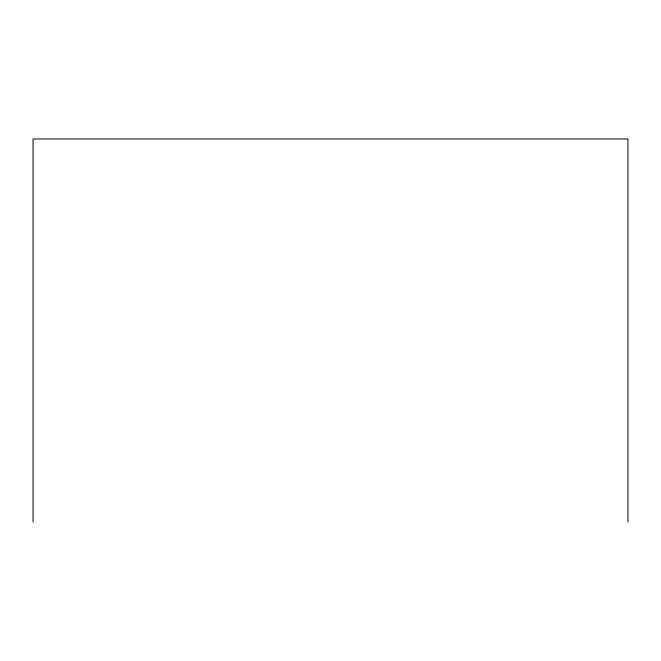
<?xml version="1.0" encoding="UTF-8"?>
<svg xmlns="http://www.w3.org/2000/svg" width="661" height="661" viewBox="0 0 661 661"><rect width="100%" height="100%" fill="white"/><g stroke="black" fill="none" stroke-linecap="round" stroke-linejoin="round"><path stroke-width="0.99" d="M627.95 522.025L627.95 138.975L33.05 138.975L33.05 522.025"/></g></svg>
